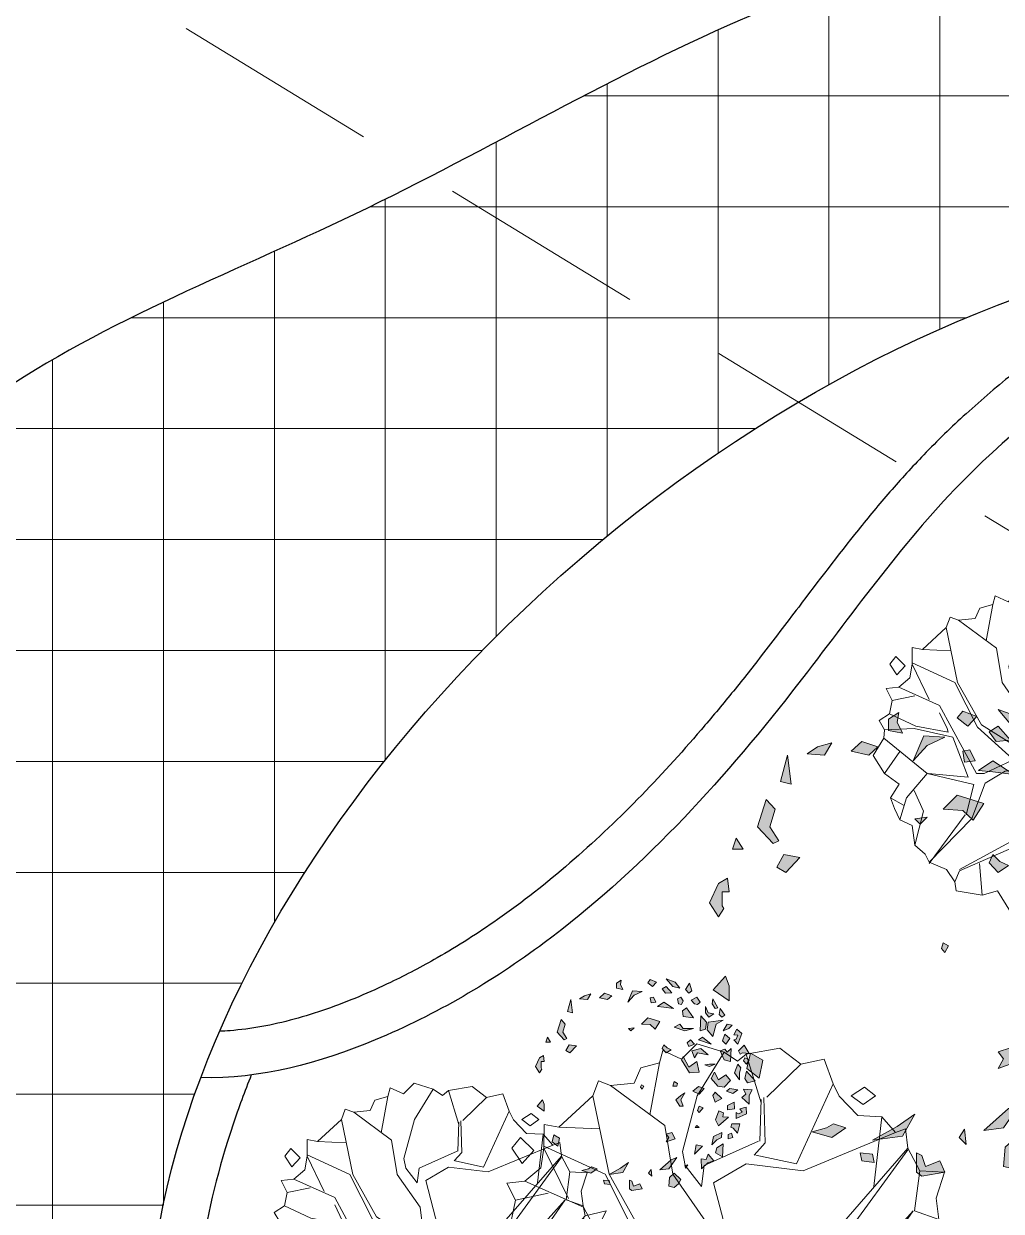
# Model space of a CAD drawing. Header units: inches. Extents: x -12 to 20935469, y -1604 to 24729220.
# Drawn here: x 20889272.5 to 20889378.2, y 24710552.2 to 24710680.7 of the extents above; entities that cross this region are included whole.
import ezdxf

# ---------------------------------------------------------------- set-up
doc = ezdxf.new("R2010")
doc.units = ezdxf.units.IN
doc.header["$LTSCALE"] = 0.03
doc.header["$MEASUREMENT"] = 0
doc.linetypes.add('DASHED2', pattern=[0.375, 0.25, -0.125])
for name, color, linetype, lineweight in [('Dot', 253, 'Continuous', 0), ('Hatch', 253, 'Continuous', 15), ('hatch-1', 253, 'Continuous', 5), ('ILLUSTR-TREE', 74, 'Continuous', 0)]:
    doc.layers.add(name, color=color, linetype=linetype, lineweight=lineweight)
doc.styles.add('ATTR', font='romans.shx', dxfattribs={"width": 0.8, "height": 0.7})

# ---------------------------------------------------------------- blocks, each defined once
blk = doc.blocks.new('TREE_009')
at = {"layer": 'ILLUSTR-TREE'}
for p, q in [((-12160.46, 13912.91), (-12166.65, 13906.74)), ((-12149.34, 13909.54), (-12160.46, 13912.91)), ((-12126.77, 13911.14), (-12140.45, 13908.76)), ((-12118.31, 13904.71), (-12126.77, 13911.14)), ((-12174.22, 13910.26), (-12175.66, 13905.24)), ((-12166.65, 13906.74), (-12174.22, 13910.26)), ((-12149.34, 13909.54), (-12160.26, 13891.83)), ((-12143.96, 13905.85), (-12149.34, 13909.54)), ((-12140.45, 13908.76), (-12143.96, 13905.85)), ((-12140.45, 13908.76), (-12134.4, 13889.01)), ((-12108.88, 13906.74), (-12118.31, 13904.71)), ((-12105.24, 13896.77), (-12108.88, 13906.74)), ((-12183.16, 13903.21), (-12185.91, 13897.04)), ((-12175.66, 13905.24), (-12183.16, 13903.21)), ((-12179.51, 13884.08), (-12175.66, 13905.24)), ((-12132.06, 13891.31), (-12118.31, 13904.71)), ((-12200.35, 13897.92), (-12202.62, 13891.83)), ((-12195.47, 13896.07), (-12200.35, 13897.92)), ((-12185.91, 13897.04), (-12195.47, 13896.07)), ((-12120.09, 13864.33), (-12105.24, 13896.77)), ((-12102.7, 13891.75), (-12105.24, 13896.77)), ((-12202.62, 13891.83), (-12216.38, 13879.14)), ((-12196.02, 13860.09), (-12202.62, 13891.83)), ((-12195.47, 13896.07), (-12173.46, 13879.85)), ((-12160.26, 13891.83), (-12166.31, 13869.26)), ((-12095.13, 13883.81), (-12102.7, 13891.75)), ((-12097.95, 13891.83), (-12092.45, 13895.36)), ((-12093, 13888.31), (-12097.95, 13891.83)), ((-12088.05, 13891.83), (-12093, 13888.31)), ((-12092.45, 13895.36), (-12088.05, 13891.83)), ((-12134.95, 13873.5), (-12134.4, 13890.42)), ((-12133.3, 13891.13), (-12132.75, 13872.79)), ((-12085.43, 13883.37), (-12095.13, 13883.81)), ((-12085.43, 13883.37), (-12088.74, 13855.16)), ((-12079.93, 13877.02), (-12085.43, 13883.37)), ((-12222.36, 13880.28), (-12222.43, 13870.68)), ((-12216.38, 13879.14), (-12222.36, 13880.28)), ((-12199.87, 13878.43), (-12216.38, 13879.14)), ((-12173.46, 13879.85), (-12170.16, 13860.09)), ((-12117.34, 13861.51), (-12079.93, 13877.02)), ((-12075.87, 13878.52), (-12079.93, 13877.02)), ((-12074.98, 13870.68), (-12075.87, 13878.52)), ((-12231.99, 13875), (-12235.43, 13870.59)), ((-12226.48, 13869.71), (-12231.99, 13875)), ((-12157.51, 13863.62), (-12135.5, 13873.5)), ((-12132.75, 13872.79), (-12137.15, 13867.85)), ((-12235.43, 13870.59), (-12231.3, 13864.41)), ((-12231.3, 13864.41), (-12226.48, 13869.71)), ((-12222.43, 13870.68), (-12223.73, 13862.65)), ((-12197.67, 13860.09), (-12222.43, 13871.38)), ((-12222.43, 13870.68), (-12212.52, 13850.22)), ((-12166.31, 13869.26), (-12165.21, 13863.62)), ((-12136.6, 13867.85), (-12120.09, 13864.33)), ((-12112.39, 13827.65), (-12074.98, 13870.68)), ((-12074.98, 13869.97), (-12105.24, 13828.35)), ((-12070.03, 13861.51), (-12074.98, 13870.68)), ((-12223.73, 13862.65), (-12230.13, 13857.27)), ((-12165.21, 13863.62), (-12158.61, 13855.16)), ((-12158.61, 13855.16), (-12157.51, 13863.62)), ((-12153.66, 13856.57), (-12140.45, 13864.33)), ((-12140.45, 13864.33), (-12117.34, 13861.51)), ((-12184.47, 13834), (-12197.67, 13860.09)), ((-12182.26, 13835.41), (-12196.02, 13860.09)), ((-12170.16, 13860.09), (-12156.96, 13841.05)), ((-12072.23, 13845.28), (-12070.03, 13861.51)), ((-12060.06, 13860.89), (-12070.03, 13861.51)), ((-12063.49, 13850.31), (-12060.06, 13860.89)), ((-12230.13, 13857.27), (-12237.49, 13856.48)), ((-12237.49, 13856.48), (-12233.98, 13849.52)), ((-12206.47, 13846.69), (-12230.13, 13857.27)), ((-12144.3, 13820.6), (-12153.66, 13856.57)), ((-12233.98, 13849.52), (-12235.63, 13841.76)), ((-12220.78, 13852.34), (-12233.98, 13849.52)), ((-12062.33, 13841.76), (-12063.49, 13850.31)), ((-12185.02, 13807.2), (-12206.47, 13846.69)), ((-12089.29, 13826.94), (-12072.78, 13845.28)), ((-12072.78, 13845.28), (-12085.43, 13826.94)), ((-12072.23, 13845.28), (-12062.33, 13841.76)), ((-12235.63, 13841.76), (-12241.62, 13837.97)), ((-12235.63, 13841.76), (-12220.23, 13834.7)), ((-12202.07, 13833.29), (-12206.47, 13842.46)), ((-12156.96, 13841.05), (-12154.21, 13818.48)), ((-12061.23, 13836.11), (-12062.33, 13841.76)), ((-12049.05, 13838.85), (-12061.23, 13836.11)), ((-12057.99, 13820.33), (-12049.05, 13838.85)), ((-12241.62, 13837.97), (-12238.38, 13832.59)), ((-12220.23, 13834.7), (-12201.52, 13831.18)), ((-12164.11, 13815.66), (-12184.47, 13834)), ((-12154.21, 13817.78), (-12182.26, 13835.41)), ((-12071.13, 13824.83), (-12061.23, 13836.11)), ((-12238.38, 13832.59), (-12238.93, 13827.65)), ((-12221.33, 13833.29), (-12238.38, 13832.59)), ((-12198.77, 13828.35), (-12221.33, 13833.29)), ((-12201.52, 13831.18), (-12202.07, 13833.29)), ((-12238.93, 13827.65), (-12245.05, 13817.69)), ((-12213.63, 13807.2), (-12238.93, 13827.65)), ((-12189.97, 13805.08), (-12198.77, 13828.35)), ((-12144.3, 13811.43), (-12105.79, 13824.83)), ((-12143.75, 13819.89), (-12112.39, 13827.65)), ((-12105.79, 13824.83), (-12070.58, 13822.71)), ((-12105.24, 13828.35), (-12089.29, 13826.94)), ((-12085.43, 13826.24), (-12071.13, 13824.83)), ((-12051.8, 13826.5), (-12053.87, 13822.1)), ((-12047.68, 13822.1), (-12051.8, 13826.5)), ((-12229.58, 13819.89), (-12238.38, 13807.2)), ((-12150.36, 13819.89), (-12150.9, 13817.78)), ((-12147.6, 13820.6), (-12150.36, 13819.89)), ((-12148.7, 13818.48), (-12147.6, 13820.6)), ((-12070.58, 13822.71), (-12061.78, 13802.96)), ((-12053.87, 13815.04), (-12057.99, 13820.33)), ((-12053.87, 13822.1), (-12049.74, 13817.69)), ((-12049.74, 13817.69), (-12047.68, 13822.1)), ((-12245.05, 13817.69), (-12238.38, 13807.2)), ((-12164.11, 13814.95), (-12180.61, 13807.2)), ((-12150.9, 13817.78), (-12148.7, 13818.48)), ((-12061.78, 13802.96), (-12053.87, 13815.04)), ((-12155.31, 13810.02), (-12168.51, 13808.61)), ((-12155.31, 13810.02), (-12152.01, 13789.56)), ((-12144.3, 13810.72), (-12127.25, 13790.27)), ((-12238.38, 13807.2), (-12229.92, 13800.94)), ((-12213.63, 13807.2), (-12225.73, 13793.09)), ((-12186.67, 13800.85), (-12213.63, 13807.2)), ((-12213.07, 13807.2), (-12189.97, 13805.08)), ((-12180.61, 13807.2), (-12185.02, 13807.2)), ((-12168.51, 13808.61), (-12180.06, 13801.55)), ((-12148.15, 13809.31), (-12131.1, 13789.56)), ((-12148.15, 13808.61), (-12146.5, 13787.45)), ((-12229.92, 13800.94), (-12235.08, 13793.09)), ((-12191.07, 13783.21), (-12186.67, 13800.85)), ((-12180.06, 13801.55), (-12187.77, 13781.1)), ((-12061.43, 13796.53), (-12061.78, 13802.96)), ((-12221.33, 13797.32), (-12215.83, 13785.33)), ((-12064.53, 13790.27), (-12061.43, 13796.53)), ((-12227.38, 13788.86), (-12235.08, 13793.09)), ((-12235.08, 13793.09), (-12232.68, 13786.83)), ((-12225.73, 13793.09), (-12229.58, 13780.39)), ((-12127.25, 13790.27), (-12064.53, 13790.27)), ((-12063.49, 13786.83), (-12064.53, 13790.27)), ((-12232.68, 13786.83), (-12229.58, 13780.39)), ((-12152.01, 13789.56), (-12158.61, 13771.22)), ((-12146.5, 13787.45), (-12155.86, 13767.7)), ((-12131.1, 13789.56), (-12132.75, 13769.81)), ((-12126.7, 13786.04), (-12128.9, 13772.63)), ((-12126.7, 13786.04), (-12105.24, 13786.74)), ((-12105.24, 13786.74), (-12095.89, 13768.4)), ((-12068.31, 13781.54), (-12063.49, 13786.83)), ((-12215.83, 13785.33), (-12220.78, 13765.58)), ((-12212.52, 13755), (-12191.62, 13783.21)), ((-12187.77, 13781.1), (-12212.52, 13755.71)), ((-12070.37, 13770.96), (-12068.31, 13781.54)), ((-12229.58, 13780.39), (-12222.36, 13777.13)), ((-12222.36, 13777.13), (-12220.78, 13765.58)), ((-12099.74, 13776.16), (-12078.28, 13769.81)), ((-12158.61, 13771.22), (-12194.92, 13751.47)), ((-12128.9, 13772.63), (-12106.34, 13758.53)), ((-12155.86, 13767.7), (-12194.92, 13750.77)), ((-12132.75, 13769.81), (-12125.05, 13752.89)), ((-12130, 13769.81), (-12116.24, 13737.37)), ((-12129.45, 13769.11), (-12106.34, 13757.12)), ((-12084.81, 13761.26), (-12078.28, 13769.81)), ((-12078.28, 13769.81), (-12070.37, 13770.96)), ((-12220.78, 13765.58), (-12214.79, 13760.38)), ((-12214.79, 13760.38), (-12212.52, 13755.71)), ((-12106.34, 13758.53), (-12085.98, 13753.59)), ((-12106.34, 13757.12), (-12105.24, 13742.31)), ((-12085.98, 13753.59), (-12084.81, 13761.26)), ((-12212.52, 13755.71), (-12202.42, 13751.56)), ((-12183.37, 13755), (-12181.71, 13736.66)), ((-12125.05, 13752.89), (-12130.55, 13732.43)), ((-12093.07, 13740.98), (-12085.98, 13753.59)), ((-12202.42, 13751.56), (-12197.67, 13744.42)), ((-12194.92, 13750.77), (-12197.67, 13744.42)), ((-12116.24, 13737.37), (-12112.32, 13748.04)), ((-12112.32, 13748.04), (-12105.24, 13742.31)), ((-12197.67, 13744.42), (-12196.91, 13739.22)), ((-12105.24, 13742.31), (-12093.07, 13740.98)), ((-12196.91, 13739.22), (-12181.71, 13736.66)), ((-12181.71, 13736.66), (-12172.84, 13739.22)), ((-12172.84, 13739.22), (-12165.28, 13726.88)), ((-12121.95, 13736.57), (-12116.24, 13737.37)), ((-12108.27, 13740.72), (-12113.77, 13737.19)), ((-12107.72, 13734.37), (-12108.27, 13740.72)), ((-12165.28, 13726.88), (-12157.71, 13733.93)), ((-12157.71, 13733.93), (-12148.77, 13729.52)), ((-12148.77, 13729.52), (-12144.65, 13733.93)), ((-12144.65, 13733.93), (-12130.55, 13732.43)), ((-12130.55, 13732.43), (-12121.95, 13736.57)), ((-12113.77, 13737.19), (-12113.22, 13730.14)), ((-12113.22, 13730.14), (-12107.72, 13734.37))]:
    blk.add_line(p, q, dxfattribs=at)
at = {"layer": 'ILLUSTR-TREE', "style": 'ATTR', "width": 0.8, "flags": 9}
blk.add_attdef('ESTCODE', (-12147.6, 13820.6), '', height=1.05, dxfattribs=at)
blk = doc.blocks.new('GRN1')
at = {"layer": 'ILLUSTR-TREE', "true_color": 0x30441d}
h = blk.add_hatch(color=89, dxfattribs=at)
h.paths.add_polyline_path([(0.2571, -0.0526), (0.2603, -0.0695), (0.2735, -0.0695), (0.2817, -0.0569), (0.2702, -0.059)])
h.paths.add_polyline_path([(0.2406, -0.0821), (0.2308, -0.0927), (0.2357, -0.1137), (0.2472, -0.1011)])
h.paths.add_polyline_path([(0.1897, 0.2148), (0.1848, 0.2064), (0.1914, 0.2), (0.2078, 0.2021)])
h.paths.add_polyline_path([(0.193, 0.1853), (0.1848, 0.1727), (0.1963, 0.1642), (0.2127, 0.1642), (0.1963, 0.1706)])
h.paths.add_polyline_path([(0.1864, 0.1053), (0.2012, 0.1032), (0.2094, 0.1137), (0.1831, 0.1327)])
h.paths.add_polyline_path([(0.2603, 0.0969), (0.2653, 0.0779), (0.285, 0.0611), (0.2768, 0.0842)])
h.paths.add_polyline_path([(0.2078, 0.08), (0.2242, 0.0547), (0.2127, 0.0379), (0.2111, 0.0547)])
h.paths.add_polyline_path([(0.2521, -0.0021), (0.2538, -0.0274), (0.2242, -0.04), (0.2423, -0.0232)])
h.paths.add_polyline_path([(0.2653, 0.0253), (0.2751, 0.0126), (0.2833, 0.019), (0.2768, 0.0358)])
h.paths.add_polyline_path([(0.2373, 0.0274), (0.2357, 0.019), (0.2226, 0.0211), (0.2242, 0.0337)])
h.paths.add_polyline_path([(0.2488, 0.0758), (0.2472, 0.059), (0.2587, 0.0505), (0.2653, 0.0611)])
h.paths.add_polyline_path([(0.2094, 0.1958), (0.2078, 0.1895), (0.2193, 0.1811), (0.2324, 0.1832)])
h.paths.add_polyline_path([(0.2291, 0.1263), (0.2193, 0.1348), (0.2176, 0.1432), (0.2242, 0.1495), (0.2373, 0.1411)])
h.paths.add_polyline_path([(0.2373, 0.099), (0.2275, 0.1053), (0.2176, 0.1011), (0.2193, 0.0927), (0.2324, 0.0905)])
h.paths.add_polyline_path([(0.2538, 0.1284), (0.2472, 0.12), (0.2571, 0.1116), (0.2735, 0.1221)])
h.paths.add_polyline_path([(0.1963, -0.1853), (0.1996, -0.1979), (0.2308, -0.1895)])
h.paths.add_polyline_path([(0.2456, -0.1369), (0.2308, -0.1453), (0.2324, -0.1663), (0.2406, -0.1537)])
h.paths.add_polyline_path([(0.0402, 0.1474), (0.0386, 0.1221), (0.0731, 0.1011), (0.0813, 0.1053), (0.0534, 0.12), (0.0682, 0.1411)])
h.paths.add_polyline_path([(0.0731, 0.278), (0.0616, 0.2716), (0.0698, 0.2632), (0.078, 0.2674)])
h.paths.add_polyline_path([(-0.2275, -0.0884), (-0.2226, -0.0526), (-0.1963, -0.0379), (-0.2111, -0.059)])
h.paths.add_polyline_path([(0.0205, 0.2527), (0.0386, 0.24), (0.0616, 0.2485), (0.0517, 0.2569), (0.0386, 0.2527)])
h.paths.add_polyline_path([(-0.2406, 0.099), (-0.2242, 0.0821), (-0.2357, 0.0695), (-0.2587, 0.0674), (-0.262, 0.0821), (-0.2521, 0.0927)])
h.paths.add_polyline_path([(-0.2324, 0.0232), (-0.2242, 0.0147), (-0.2143, 0.0211)])
h.paths.add_polyline_path([(-0.1307, 0.2358), (-0.1344, 0.2232), (-0.1226, 0.2231), (-0.1198, 0.2319)])
h.paths.add_polyline_path([(-0.1039, 0.2299), (-0.106, 0.2367), (-0.1191, 0.2474), (-0.0951, 0.2536), (-0.0951, 0.2327)])
h.paths.add_polyline_path([(-0.0555, 0.2396), (-0.0585, 0.2217), (-0.0467, 0.2215), (-0.0384, 0.2388)])
h.paths.add_polyline_path([(-0.0771, 0.224), (-0.1, 0.1981), (-0.0846, 0.1897), (-0.0609, 0.1985), (-0.0663, 0.2109), (-0.0766, 0.2096)])
h.paths.add_polyline_path([(-0.216, 0.0442), (-0.2127, 0.0674), (-0.1831, 0.0884), (-0.1897, 0.0737)])
h.paths.add_polyline_path([(-0.1421, 0.0611), (-0.1339, 0.0842), (-0.1174, 0.0758), (-0.1224, 0.0611), (-0.1306, 0.0674)])
h.paths.add_polyline_path([(-0.1812, 0.2081), (-0.1707, 0.1899), (-0.1581, 0.1935), (-0.1472, 0.2104)])
h.paths.add_polyline_path([(-0.2132, 0.1534), (-0.187, 0.1527), (-0.1886, 0.166), (-0.1749, 0.1708), (-0.1924, 0.186), (-0.1969, 0.1696)])
h.paths.add_polyline_path([(-0.15, 0.1808), (-0.1283, 0.1846), (-0.118, 0.2068), (-0.1309, 0.2058), (-0.1372, 0.1936)])
h.paths.add_polyline_path([(-0.1536, 0.1558), (-0.1749, 0.1348), (-0.1503, 0.139)])
h.paths.add_polyline_path([(-0.1043, 0.1474), (-0.1043, 0.1369), (-0.0994, 0.1411)])
h.paths.add_polyline_path([(-0.2028, 0.1179), (-0.2111, 0.1116), (-0.2045, 0.1095)])
h.paths.add_polyline_path([(-0.0205, 0.099), (-0.032, 0.0863), (-0.0485, 0.0969), (-0.0485, 0.1053), (-0.032, 0.099), (-0.014, 0.1095)])
h.paths.add_polyline_path([(0.0189, 0.2295), (0.0008, 0.2127), (0.0041, 0.1958), (0.0238, 0.179), (0.0402, 0.1874), (0.0205, 0.1979), (0.0337, 0.2169)])
h.paths.add_polyline_path([(-0.0287, 0.2064), (-0.0386, 0.1895), (-0.0205, 0.1832), (-0.0123, 0.1895)])
h.paths.add_polyline_path([(-0.0534, 0.1579), (-0.0649, 0.1474), (-0.06, 0.1432), (-0.0485, 0.1474)])
h.paths.add_polyline_path([(0.0178, 0.294), (0.0123, 0.2737), (0.0238, 0.2674), (0.0435, 0.2716)])
h.paths.add_polyline_path([(-0.0435, 0.278), (-0.0255, 0.259), (-0.0172, 0.2695), (-0.0041, 0.2632), (-0.0057, 0.2864), (-0.0205, 0.278)])
h.paths.add_polyline_path([(-0.0808, 0.244), (-0.0685, 0.2712), (-0.0515, 0.2704), (-0.056, 0.254), (-0.0646, 0.2603), (-0.0686, 0.2503), (-0.0653, 0.2447)])
h.paths.add_polyline_path([(0.0041, 0.0021), (-0.0041, -0.0021), (0.0008, -0.0063), (0.0074, -0.0042)])
h.paths.add_polyline_path([(0.0041, 0.0884), (0.0107, 0.0905), (0.0156, 0.0821), (0.0041, 0.0779)])
h.paths.add_polyline_path([(-0.0025, 0.16), (-0.0172, 0.1474), (-0.009, 0.1306), (0.0025, 0.1453)])
h.paths.add_polyline_path([(-0.0057, 0.2485), (-0.0156, 0.2358), (-0.009, 0.219), (-0.0025, 0.2274)])
h.paths.add_polyline_path([(0.0616, 0.1895), (0.055, 0.1748), (0.06, 0.1621), (0.0616, 0.1748)])
h.paths.add_polyline_path([(0.1634, 0.2337), (0.1552, 0.2253), (0.1486, 0.2106), (0.1667, 0.2211)])
h.paths.add_polyline_path([(0.1552, 0.1327), (0.1486, 0.1095), (0.1585, 0.0821), (0.1667, 0.0969), (0.1552, 0.1053)])
h.paths.add_polyline_path([(0.0994, 0.0737), (0.0912, 0.0611), (0.1027, 0.0505), (0.1125, 0.0547), (0.1043, 0.0632)])
h.paths.add_polyline_path([(0.1569, -0.0232), (0.1486, -0.0316), (0.1552, -0.0379)])
h.paths.add_polyline_path([(0.1536, 0.0316), (0.1651, 0.019), (0.1667, -0.0042), (0.1831, 0.0126), (0.1733, 0.0442)])
h.paths.add_polyline_path([(0.1027, 0.2316), (0.0682, 0.2295), (0.0731, 0.2127), (0.0961, 0.2021), (0.101, 0.2148), (0.0928, 0.2211)])
h.paths.add_polyline_path([(0.1289, 0.2274), (0.1142, 0.2169), (0.1224, 0.2085), (0.1404, 0.2148)])
h.paths.add_polyline_path([(0.0862, 0.1706), (0.0912, 0.1432), (0.078, 0.1348), (0.0961, 0.1284), (0.1027, 0.1516)])
h.paths.add_polyline_path([(0.1339, 0.1832), (0.1667, 0.1916), (0.1766, 0.2106), (0.1716, 0.1706), (0.1519, 0.1685)])
h.paths.add_polyline_path([(0.1257, 0.1453), (0.1142, 0.179), (0.1322, 0.1558)])
h.paths.add_polyline_path([(0.1536, 0.1642), (0.1486, 0.1495), (0.1881, 0.1516), (0.1716, 0.1663)])
h.paths.add_polyline_path([(0.1142, 0.1348), (0.1076, 0.12), (0.1174, 0.1158), (0.1257, 0.1242)])
h.paths.add_polyline_path([(0.0879, 0.2548), (0.0912, 0.2611), (0.0895, 0.278), (0.1109, 0.2653), (0.0961, 0.2506)])
h.paths.add_polyline_path([(0.1142, 0.2485), (0.1421, 0.259), (0.1536, 0.2464), (0.1388, 0.2379), (0.1371, 0.2485), (0.1273, 0.2443), (0.1257, 0.2379)])
h.paths.add_polyline_path([(-0.2521, -0.0084), (-0.2653, -0.0021), (-0.2702, -0.0295), (-0.2653, -0.0358), (-0.2423, -0.0358), (-0.2456, -0.0295), (-0.2587, -0.0253)])
h.paths.add_polyline_path([(-0.2538, -0.0863), (-0.2439, -0.0884), (-0.2423, -0.1032), (-0.2521, -0.1011)])
h.paths.add_polyline_path([(0.055, -0.2822), (0.0386, -0.2716), (0.0485, -0.2653), (0.0517, -0.2674), (0.0682, -0.2674), (0.0682, -0.259), (0.0846, -0.2611), (0.078, -0.2716)])
h.paths.add_polyline_path([(-0.1322, -0.219), (-0.1536, -0.2232), (-0.1421, -0.2379), (-0.124, -0.2337)])
h.paths.add_polyline_path([(-0.2176, -0.16), (-0.2242, -0.1369), (-0.2127, -0.12), (-0.2078, -0.1348), (-0.2127, -0.1432)])
h.paths.add_polyline_path([(-0.0485, -0.278), (-0.0616, -0.259), (-0.0435, -0.259), (-0.032, -0.2632)])
h.paths.add_polyline_path([(0.1289, -0.2), (0.1257, -0.2064), (0.1454, -0.2253), (0.1782, -0.2148), (0.1667, -0.2043), (0.1454, -0.2106)])
h.paths.add_polyline_path([(0.1191, -0.2548), (0.1322, -0.2506), (0.1191, -0.2422)])
h.paths.add_polyline_path([(0.1092, -0.1748), (0.0912, -0.1916), (0.0977, -0.2021), (0.1125, -0.1937)])
at = {"layer": 'ILLUSTR-TREE', "color": 89, "true_color": 0x30441d}
for p, q in [((-0.0057, 0.2864), (-0.0205, 0.278)), ((-0.0041, 0.2632), (-0.0057, 0.2864)), ((0.0178, 0.294), (0.0123, 0.2737)), ((0.0435, 0.2716), (0.0178, 0.294)), ((-0.0808, 0.244), (-0.0685, 0.2712)), ((-0.0685, 0.2712), (-0.0515, 0.2704)), ((-0.0515, 0.2704), (-0.056, 0.254)), ((-0.0205, 0.278), (-0.0435, 0.278)), ((-0.0435, 0.278), (-0.0255, 0.259)), ((-0.0255, 0.259), (-0.0172, 0.2695)), ((-0.0172, 0.2695), (-0.0041, 0.2632)), ((0.0123, 0.2737), (0.0238, 0.2674)), ((0.0238, 0.2674), (0.0435, 0.2716)), ((0.0731, 0.278), (0.0616, 0.2716)), ((0.0616, 0.2716), (0.0698, 0.2632)), ((0.078, 0.2674), (0.0731, 0.278)), ((0.0895, 0.278), (0.1109, 0.2653)), ((0.0912, 0.2611), (0.0895, 0.278)), ((-0.0646, 0.2603), (-0.0686, 0.2503)), ((-0.056, 0.254), (-0.0646, 0.2603)), ((0.0517, 0.2569), (0.0386, 0.2527)), ((0.0616, 0.2485), (0.0517, 0.2569)), ((0.0698, 0.2632), (0.078, 0.2674)), ((0.0879, 0.2548), (0.0912, 0.2611)), ((0.0961, 0.2506), (0.0879, 0.2548)), ((0.1109, 0.2653), (0.0961, 0.2506)), ((0.1142, 0.2485), (0.1421, 0.259)), ((0.1421, 0.259), (0.1536, 0.2464)), ((-0.1191, 0.2474), (-0.0951, 0.2536)), ((-0.106, 0.2367), (-0.1191, 0.2474)), ((-0.0951, 0.2536), (-0.0951, 0.2327)), ((-0.0653, 0.2447), (-0.0808, 0.244)), ((-0.0686, 0.2503), (-0.0653, 0.2447)), ((-0.0057, 0.2485), (-0.0156, 0.2358)), ((-0.0025, 0.2274), (-0.0057, 0.2485)), ((0.0386, 0.2527), (0.0205, 0.2527)), ((0.0205, 0.2527), (0.0386, 0.24)), ((0.0386, 0.24), (0.0616, 0.2485)), ((0.1257, 0.2379), (0.1142, 0.2485)), ((0.1273, 0.2443), (0.1257, 0.2379)), ((0.1371, 0.2485), (0.1273, 0.2443)), ((0.1388, 0.2379), (0.1371, 0.2485)), ((0.1536, 0.2464), (0.1388, 0.2379)), ((-0.1307, 0.2358), (-0.1344, 0.2232)), ((-0.1198, 0.2319), (-0.1307, 0.2358)), ((-0.1226, 0.2231), (-0.1198, 0.2319)), ((-0.1039, 0.2299), (-0.106, 0.2367)), ((-0.0951, 0.2327), (-0.1039, 0.2299)), ((-0.0555, 0.2396), (-0.0585, 0.2217)), ((-0.0384, 0.2388), (-0.0555, 0.2396)), ((-0.0467, 0.2215), (-0.0384, 0.2388)), ((-0.0156, 0.2358), (-0.009, 0.219)), ((-0.009, 0.219), (-0.0025, 0.2274)), ((0.0189, 0.2295), (0.0008, 0.2127)), ((0.0337, 0.2169), (0.0189, 0.2295)), ((0.1027, 0.2316), (0.0682, 0.2295)), ((0.0682, 0.2295), (0.0731, 0.2127)), ((0.0928, 0.2211), (0.1027, 0.2316)), ((0.1289, 0.2274), (0.1142, 0.2169)), ((0.1404, 0.2148), (0.1289, 0.2274)), ((0.1634, 0.2337), (0.1552, 0.2253)), ((0.1667, 0.2211), (0.1634, 0.2337)), ((-0.1344, 0.2232), (-0.1226, 0.2231)), ((-0.0771, 0.224), (-0.1, 0.1981)), ((-0.0766, 0.2096), (-0.0771, 0.224)), ((-0.0585, 0.2217), (-0.0467, 0.2215)), ((0.0008, 0.2127), (0.0041, 0.1958)), ((0.0205, 0.1979), (0.0337, 0.2169)), ((0.0731, 0.2127), (0.0961, 0.2021)), ((0.101, 0.2148), (0.0928, 0.2211)), ((0.0961, 0.2021), (0.101, 0.2148)), ((0.1142, 0.2169), (0.1224, 0.2085)), ((0.1224, 0.2085), (0.1404, 0.2148)), ((0.1552, 0.2253), (0.1486, 0.2106)), ((0.1486, 0.2106), (0.1667, 0.2211)), ((0.1897, 0.2148), (0.1848, 0.2064)), ((0.2078, 0.2021), (0.1897, 0.2148)), ((-0.1472, 0.2104), (-0.1812, 0.2081)), ((-0.1812, 0.2081), (-0.1707, 0.1899)), ((-0.1581, 0.1935), (-0.1472, 0.2104)), ((-0.1309, 0.2058), (-0.1372, 0.1936)), ((-0.118, 0.2068), (-0.1309, 0.2058)), ((-0.1283, 0.1846), (-0.118, 0.2068)), ((-0.1, 0.1981), (-0.0846, 0.1897)), ((-0.0846, 0.1897), (-0.0609, 0.1985)), ((-0.0663, 0.2109), (-0.0766, 0.2096)), ((-0.0609, 0.1985), (-0.0663, 0.2109)), ((-0.0287, 0.2064), (-0.0386, 0.1895)), ((-0.0123, 0.1895), (-0.0287, 0.2064)), ((0.0402, 0.1874), (0.0205, 0.1979)), ((0.1667, 0.1916), (0.1766, 0.2106)), ((0.1766, 0.2106), (0.1716, 0.1706)), ((0.1848, 0.2064), (0.1914, 0.2)), ((0.1914, 0.2), (0.2078, 0.2021)), ((-0.1924, 0.186), (-0.1969, 0.1696)), ((-0.1749, 0.1708), (-0.1924, 0.186)), ((-0.1707, 0.1899), (-0.1581, 0.1935)), ((-0.1372, 0.1936), (-0.15, 0.1808)), ((-0.15, 0.1808), (-0.1283, 0.1846)), ((-0.0386, 0.1895), (-0.0205, 0.1832)), ((-0.0205, 0.1832), (-0.0123, 0.1895)), ((0.0041, 0.1958), (0.0238, 0.179)), ((0.0238, 0.179), (0.0402, 0.1874)), ((0.0616, 0.1895), (0.055, 0.1748)), ((0.0616, 0.1748), (0.0616, 0.1895)), ((0.1339, 0.1832), (0.1667, 0.1916)), ((0.193, 0.1853), (0.1848, 0.1727)), ((0.1963, 0.1706), (0.193, 0.1853)), ((0.2094, 0.1958), (0.2078, 0.1895)), ((0.2078, 0.1895), (0.2193, 0.1811)), ((0.2324, 0.1832), (0.2094, 0.1958)), ((-0.1969, 0.1696), (-0.2132, 0.1534)), ((-0.1886, 0.166), (-0.1749, 0.1708)), ((0.055, 0.1748), (0.06, 0.1621)), ((0.06, 0.1621), (0.0616, 0.1748)), ((0.1027, 0.1516), (0.0862, 0.1706)), ((0.0862, 0.1706), (0.0912, 0.1432)), ((0.1142, 0.179), (0.1322, 0.1558)), ((0.1257, 0.1453), (0.1142, 0.179)), ((0.1519, 0.1685), (0.1339, 0.1832)), ((0.1716, 0.1706), (0.1519, 0.1685)), ((0.1848, 0.1727), (0.1963, 0.1642)), ((0.2127, 0.1642), (0.1963, 0.1706)), ((0.2193, 0.1811), (0.2324, 0.1832)), ((-0.187, 0.1527), (-0.1886, 0.166)), ((-0.1536, 0.1558), (-0.1749, 0.1348)), ((-0.1503, 0.139), (-0.1536, 0.1558)), ((-0.0534, 0.1579), (-0.0649, 0.1474)), ((-0.0485, 0.1474), (-0.0534, 0.1579)), ((-0.0025, 0.16), (-0.0172, 0.1474)), ((0.0025, 0.1453), (-0.0025, 0.16)), ((0.1322, 0.1558), (0.1257, 0.1453)), ((0.1536, 0.1642), (0.1486, 0.1495)), ((0.1716, 0.1663), (0.1536, 0.1642)), ((0.1881, 0.1516), (0.1716, 0.1663)), ((0.1963, 0.1642), (0.2127, 0.1642)), ((-0.2132, 0.1534), (-0.187, 0.1527)), ((-0.0994, 0.1411), (-0.1043, 0.1474)), ((-0.1043, 0.1474), (-0.1043, 0.1369)), ((-0.0649, 0.1474), (-0.06, 0.1432)), ((-0.06, 0.1432), (-0.0485, 0.1474)), ((-0.0172, 0.1474), (-0.009, 0.1306)), ((-0.009, 0.1306), (0.0025, 0.1453)), ((0.0402, 0.1474), (0.0386, 0.1221)), ((0.0682, 0.1411), (0.0402, 0.1474)), ((0.0912, 0.1432), (0.078, 0.1348)), ((0.0961, 0.1284), (0.1027, 0.1516)), ((0.1486, 0.1495), (0.1881, 0.1516)), ((0.2176, 0.1432), (0.2242, 0.1495)), ((0.2193, 0.1348), (0.2176, 0.1432)), ((0.2242, 0.1495), (0.2373, 0.1411)), ((-0.1749, 0.1348), (-0.1503, 0.139)), ((-0.1043, 0.1369), (-0.0994, 0.1411)), ((0.0534, 0.12), (0.0682, 0.1411)), ((0.078, 0.1348), (0.0961, 0.1284)), ((0.1142, 0.1348), (0.1076, 0.12)), ((0.1257, 0.1242), (0.1142, 0.1348)), ((0.1552, 0.1327), (0.1486, 0.1095)), ((0.1552, 0.1053), (0.1552, 0.1327)), ((0.2094, 0.1137), (0.1831, 0.1327)), ((0.1831, 0.1327), (0.1864, 0.1053)), ((0.2291, 0.1263), (0.2193, 0.1348)), ((0.2373, 0.1411), (0.2291, 0.1263)), ((0.2538, 0.1284), (0.2472, 0.12)), ((0.2735, 0.1221), (0.2538, 0.1284)), ((-0.2028, 0.1179), (-0.2111, 0.1116)), ((-0.2045, 0.1095), (-0.2028, 0.1179)), ((0.0386, 0.1221), (0.0731, 0.1011)), ((0.0813, 0.1053), (0.0534, 0.12)), ((0.1076, 0.12), (0.1174, 0.1158)), ((0.1174, 0.1158), (0.1257, 0.1242)), ((0.2012, 0.1032), (0.2094, 0.1137)), ((0.2472, 0.12), (0.2571, 0.1116)), ((0.2571, 0.1116), (0.2735, 0.1221)), ((-0.2521, 0.0927), (-0.2406, 0.099)), ((-0.2406, 0.099), (-0.2242, 0.0821)), ((-0.2111, 0.1116), (-0.2045, 0.1095)), ((-0.0485, 0.1053), (-0.032, 0.099)), ((-0.0485, 0.0969), (-0.0485, 0.1053)), ((-0.032, 0.099), (-0.014, 0.1095)), ((-0.0205, 0.099), (-0.032, 0.0863)), ((-0.014, 0.1095), (-0.0205, 0.099)), ((0.0731, 0.1011), (0.0813, 0.1053)), ((0.1486, 0.1095), (0.1585, 0.0821)), ((0.1667, 0.0969), (0.1552, 0.1053)), ((0.1864, 0.1053), (0.2012, 0.1032)), ((0.2275, 0.1053), (0.2176, 0.1011)), ((0.2176, 0.1011), (0.2193, 0.0927)), ((0.2373, 0.099), (0.2275, 0.1053)), ((0.2324, 0.0905), (0.2373, 0.099)), ((-0.262, 0.0821), (-0.2521, 0.0927)), ((-0.2127, 0.0674), (-0.1831, 0.0884)), ((-0.1831, 0.0884), (-0.1897, 0.0737)), ((-0.032, 0.0863), (-0.0485, 0.0969)), ((0.0041, 0.0884), (0.0107, 0.0905)), ((0.0041, 0.0779), (0.0041, 0.0884)), ((0.0107, 0.0905), (0.0156, 0.0821)), ((0.1585, 0.0821), (0.1667, 0.0969)), ((0.2193, 0.0927), (0.2324, 0.0905)), ((0.2768, 0.0842), (0.2603, 0.0969)), ((0.2603, 0.0969), (0.2653, 0.0779)), ((-0.2587, 0.0674), (-0.262, 0.0821)), ((-0.2242, 0.0821), (-0.2357, 0.0695)), ((-0.1897, 0.0737), (-0.216, 0.0442)), ((-0.1421, 0.0611), (-0.1339, 0.0842)), ((-0.1339, 0.0842), (-0.1174, 0.0758)), ((-0.1174, 0.0758), (-0.1224, 0.0611)), ((0.0156, 0.0821), (0.0041, 0.0779)), ((0.0994, 0.0737), (0.0912, 0.0611)), ((0.1043, 0.0632), (0.0994, 0.0737)), ((0.2111, 0.0547), (0.2078, 0.08)), ((0.2078, 0.08), (0.2242, 0.0547)), ((0.2488, 0.0758), (0.2472, 0.059)), ((0.2653, 0.0611), (0.2488, 0.0758)), ((0.2653, 0.0779), (0.285, 0.0611)), ((0.285, 0.0611), (0.2768, 0.0842)), ((-0.2357, 0.0695), (-0.2587, 0.0674)), ((-0.216, 0.0442), (-0.2127, 0.0674)), ((-0.1306, 0.0674), (-0.1421, 0.0611)), ((-0.1224, 0.0611), (-0.1306, 0.0674)), ((0.0912, 0.0611), (0.1027, 0.0505)), ((0.1125, 0.0547), (0.1043, 0.0632)), ((0.2472, 0.059), (0.2587, 0.0505)), ((0.2587, 0.0505), (0.2653, 0.0611)), ((0.1027, 0.0505), (0.1125, 0.0547)), ((0.1733, 0.0442), (0.1536, 0.0316)), ((0.1831, 0.0126), (0.1733, 0.0442)), ((0.2127, 0.0379), (0.2111, 0.0547)), ((0.2242, 0.0547), (0.2127, 0.0379)), ((0.1536, 0.0316), (0.1651, 0.019)), ((0.2226, 0.0211), (0.2242, 0.0337)), ((0.2242, 0.0337), (0.2373, 0.0274)), ((0.2768, 0.0358), (0.2653, 0.0253)), ((0.2833, 0.019), (0.2768, 0.0358)), ((-0.2143, 0.0211), (-0.2324, 0.0232)), ((-0.2324, 0.0232), (-0.2242, 0.0147)), ((-0.2242, 0.0147), (-0.2143, 0.0211)), ((0.1651, 0.019), (0.1667, -0.0042)), ((0.2357, 0.019), (0.2226, 0.0211)), ((0.2373, 0.0274), (0.2357, 0.019)), ((0.2653, 0.0253), (0.2751, 0.0126)), ((0.2751, 0.0126), (0.2833, 0.019)), ((0.0041, 0.0021), (-0.0041, -0.0021)), ((0.0074, -0.0042), (0.0041, 0.0021)), ((0.1667, -0.0042), (0.1831, 0.0126)), ((-0.2653, -0.0021), (-0.2702, -0.0295)), ((-0.2521, -0.0084), (-0.2653, -0.0021)), ((-0.2587, -0.0253), (-0.2521, -0.0084)), ((-0.0041, -0.0021), (0.0008, -0.0063)), ((0.0008, -0.0063), (0.0074, -0.0042)), ((0.2423, -0.0232), (0.2521, -0.0021)), ((0.2521, -0.0021), (0.2538, -0.0274)), ((-0.2456, -0.0295), (-0.2587, -0.0253)), ((0.1569, -0.0232), (0.1486, -0.0316)), ((0.1552, -0.0379), (0.1569, -0.0232)), ((0.2242, -0.04), (0.2423, -0.0232)), ((0.2538, -0.0274), (0.2242, -0.04)), ((-0.2702, -0.0295), (-0.2653, -0.0358)), ((-0.2653, -0.0358), (-0.2423, -0.0358)), ((-0.2423, -0.0358), (-0.2456, -0.0295)), ((-0.2226, -0.0526), (-0.1963, -0.0379)), ((-0.1963, -0.0379), (-0.2111, -0.059)), ((0.1486, -0.0316), (0.1552, -0.0379)), ((-0.2275, -0.0884), (-0.2226, -0.0526)), ((0.2702, -0.059), (0.2571, -0.0526)), ((0.2571, -0.0526), (0.2603, -0.0695)), ((-0.2111, -0.059), (-0.2275, -0.0884)), ((0.2603, -0.0695), (0.2735, -0.0695)), ((0.2817, -0.0569), (0.2702, -0.059)), ((0.2735, -0.0695), (0.2817, -0.0569)), ((0.2406, -0.0821), (0.2308, -0.0927)), ((0.2472, -0.1011), (0.2406, -0.0821)), ((-0.2521, -0.1011), (-0.2538, -0.0863)), ((-0.2538, -0.0863), (-0.2439, -0.0884)), ((-0.2439, -0.0884), (-0.2423, -0.1032)), ((0.2308, -0.0927), (0.2357, -0.1137)), ((-0.2423, -0.1032), (-0.2521, -0.1011)), ((0.2357, -0.1137), (0.2472, -0.1011)), ((-0.2242, -0.1369), (-0.2127, -0.12)), ((-0.2127, -0.12), (-0.2078, -0.1348)), ((-0.2176, -0.16), (-0.2242, -0.1369)), ((-0.2078, -0.1348), (-0.2127, -0.1432)), ((0.2456, -0.1369), (0.2308, -0.1453)), ((0.2406, -0.1537), (0.2456, -0.1369)), ((-0.2127, -0.1432), (-0.2176, -0.16)), ((0.2308, -0.1453), (0.2324, -0.1663)), ((0.2324, -0.1663), (0.2406, -0.1537)), ((0.1092, -0.1748), (0.0912, -0.1916)), ((0.1125, -0.1937), (0.1092, -0.1748)), ((0.0912, -0.1916), (0.0977, -0.2021)), ((0.0977, -0.2021), (0.1125, -0.1937)), ((0.2308, -0.1895), (0.1963, -0.1853)), ((0.1963, -0.1853), (0.1996, -0.1979)), ((0.1996, -0.1979), (0.2308, -0.1895)), ((0.1289, -0.2), (0.1257, -0.2064)), ((0.1257, -0.2064), (0.1454, -0.2253)), ((0.1454, -0.2106), (0.1289, -0.2)), ((0.1667, -0.2043), (0.1454, -0.2106)), ((0.1782, -0.2148), (0.1667, -0.2043)), ((-0.1322, -0.219), (-0.1536, -0.2232)), ((-0.1536, -0.2232), (-0.1421, -0.2379)), ((-0.124, -0.2337), (-0.1322, -0.219)), ((0.1454, -0.2253), (0.1782, -0.2148)), ((-0.1421, -0.2379), (-0.124, -0.2337)), ((0.1191, -0.2422), (0.1191, -0.2548)), ((0.1322, -0.2506), (0.1191, -0.2422)), ((0.1191, -0.2548), (0.1322, -0.2506)), ((-0.0616, -0.259), (-0.0435, -0.259)), ((-0.0485, -0.278), (-0.0616, -0.259)), ((-0.032, -0.2632), (-0.0485, -0.278)), ((-0.0435, -0.259), (-0.032, -0.2632)), ((0.0386, -0.2716), (0.0485, -0.2653)), ((0.0485, -0.2653), (0.0517, -0.2674)), ((0.0517, -0.2674), (0.0682, -0.2674)), ((0.0682, -0.259), (0.0846, -0.2611)), ((0.0682, -0.2674), (0.0682, -0.259)), ((0.0846, -0.2611), (0.078, -0.2716)), ((0.055, -0.2822), (0.0386, -0.2716)), ((0.078, -0.2716), (0.055, -0.2822))]:
    blk.add_line(p, q, dxfattribs=at)

msp = doc.modelspace()

# ---------------------------------------------------------------- linework, layer by layer
msp.add_ellipse((20889376.25, 24710574.52), major_axis=(80.07, 66.69), ratio=0.623715)
msp.add_spline([(20889415, 24710732.86), (20889368.82, 24710689.11), (20889351.37, 24710681.63), (20889308.3, 24710660.06), (20889267.84, 24710639.33), (20889237.44, 24710604.85), (20889225.68, 24710578.62), (20889221.12, 24710532.85), (20889230.22, 24710497.9), (20889243.12, 24710475.43), (20889255.67, 24710460.98), (20889278.78, 24710443.44), (20889291.82, 24710436.95), (20889318.77, 24710429.23), (20889341.59, 24710432.38), (20889355.59, 24710437.29), (20889403.62, 24710458.68), (20889436.85, 24710478.13), (20889454.67, 24710490.38), (20889464.53, 24710495.97), (20889484.42, 24710500.12), (20889503.97, 24710496.44), (20889538.82, 24710470.5), (20889551.53, 24710445.43), (20889570.99, 24710416.7), (20889579.79, 24710406.14), (20889616.83, 24710377.85)], degree=3)
for points, knots in [([(20889410.57, 24710657.69), (20889397.16, 24710649.51), (20889375.68, 24710636.4), (20889354.12, 24710605.32), (20889334.2, 24710583.58), (20889311.51, 24710570.18), (20889298.05, 24710566.47), (20889291.63, 24710566.67)], [0, 0, 0, 0, 46.365116, 74.323154, 112.577133, 133.675989, 152.9839, 152.9839, 152.9839, 152.9839]), ([(20889398.62, 24710656.2), (20889396.94, 24710655.14), (20889395.26, 24710654.07), (20889388.83, 24710649.86), (20889384.17, 24710646.58), (20889377.92, 24710641.54), (20889376.15, 24710640.03), (20889372.86, 24710637.04), (20889371.33, 24710635.56), (20889368.59, 24710632.71), (20889367.38, 24710631.38), (20889365.02, 24710628.67), (20889363.89, 24710627.3), (20889360.55, 24710623.15), (20889358.42, 24710620.34), (20889354.97, 24710615.78), (20889353.63, 24710614.01), (20889351.22, 24710610.91), (20889350.15, 24710609.56), (20889347.98, 24710606.9), (20889346.88, 24710605.58), (20889343.55, 24710601.69), (20889341.26, 24710599.18), (20889334.17, 24710591.95), (20889329.15, 24710587.55), (20889321.63, 24710582.28), (20889319.45, 24710580.89), (20889315.56, 24710578.67), (20889313.88, 24710577.78), (20889311.03, 24710576.42), (20889309.89, 24710575.9), (20889306.41, 24710574.45), (20889304.06, 24710573.61), (20889299.39, 24710572.34), (20889297.07, 24710571.91), (20889294.42, 24710571.71), (20889294.04, 24710571.69), (20889293.66, 24710571.67)], [10.742158, 10.742158, 10.742158, 10.742158, 16.567253, 16.567253, 33.134506, 33.134506, 39.853052, 39.853052, 45.978726, 45.978726, 51.167156, 51.167156, 56.355586, 56.355586, 66.732446, 66.732446, 73.412089, 73.412089, 78.644912, 78.644912, 83.877734, 83.877734, 94.343379, 94.343379, 115.274668, 115.274668, 123.475505, 123.475505, 129.530194, 129.530194, 133.509374, 133.509374, 141.467732, 141.467732, 149.426091, 149.426091, 150.75327, 150.75327, 150.75327, 150.75327]), ([(20889297.1, 24710566.95), (20889296.38, 24710565.16), (20889295.72, 24710563.38), (20889293.54, 24710556.89), (20889292.41, 24710552.26), (20889291.07, 24710543.35), (20889290.87, 24710539.07), (20889291.35, 24710531.01), (20889292.04, 24710527.23), (20889294.25, 24710520.25), (20889295.77, 24710517.06), (20889299.58, 24710511.3), (20889301.87, 24710508.73), (20889307.2, 24710504.26), (20889310.25, 24710502.35), (20889317.05, 24710499.26), (20889320.81, 24710498.08), (20889328.96, 24710496.53), (20889333.34, 24710496.15), (20889342.58, 24710496.26), (20889347.43, 24710496.74), (20889357.44, 24710498.57), (20889362.59, 24710499.91), (20889373, 24710503.42), (20889378.27, 24710505.59), (20889388.71, 24710510.69), (20889393.89, 24710513.62), (20889404, 24710520.14), (20889408.93, 24710523.73), (20889418.35, 24710531.45), (20889422.85, 24710535.58), (20889431.26, 24710544.24), (20889435.17, 24710548.76), (20889442.28, 24710558.05), (20889445.48, 24710562.81), (20889451.05, 24710572.4), (20889453.42, 24710577.23), (20889457.28, 24710586.78), (20889458.76, 24710591.49), (20889460.8, 24710600.65), (20889461.36, 24710605.08), (20889461.56, 24710613.5), (20889461.21, 24710617.48), (20889459.64, 24710624.9), (20889458.43, 24710628.32), (20889455.6, 24710633.81), (20889454.15, 24710636), (20889452.48, 24710638.01)], [2.282006, 2.282006, 2.282006, 2.282006, 2.349773, 2.349773, 2.530525, 2.530525, 2.711277, 2.711277, 2.892028, 2.892028, 3.07278, 3.07278, 3.253532, 3.253532, 3.434284, 3.434284, 3.615035, 3.615035, 3.795787, 3.795787, 3.976539, 3.976539, 4.157291, 4.157291, 4.338043, 4.338043, 4.518794, 4.518794, 4.699546, 4.699546, 4.880298, 4.880298, 5.06105, 5.06105, 5.241801, 5.241801, 5.422553, 5.422553, 5.603305, 5.603305, 5.784057, 5.784057, 5.964808, 5.964808, 6.14556, 6.14556, 6.283185, 6.283185, 6.283185, 6.283185]), ([(20889297.1, 24710566.95), (20889296.38, 24710565.16), (20889295.72, 24710563.38), (20889293.54, 24710556.89), (20889292.41, 24710552.26), (20889291.07, 24710543.35), (20889290.87, 24710539.07), (20889291.35, 24710531.01), (20889292.04, 24710527.23), (20889294.25, 24710520.25), (20889295.77, 24710517.06), (20889299.58, 24710511.3), (20889301.87, 24710508.73), (20889307.2, 24710504.26), (20889310.25, 24710502.35), (20889317.05, 24710499.26), (20889320.81, 24710498.08), (20889328.96, 24710496.53), (20889333.34, 24710496.15), (20889342.58, 24710496.26), (20889347.43, 24710496.74), (20889357.44, 24710498.57), (20889362.59, 24710499.91), (20889373, 24710503.42), (20889378.27, 24710505.59), (20889388.71, 24710510.69), (20889393.89, 24710513.62), (20889404, 24710520.14), (20889408.93, 24710523.73), (20889418.35, 24710531.45), (20889422.85, 24710535.58), (20889431.26, 24710544.24), (20889435.17, 24710548.76), (20889442.28, 24710558.05), (20889445.48, 24710562.81), (20889451.05, 24710572.4), (20889453.42, 24710577.23), (20889457.28, 24710586.78), (20889458.76, 24710591.49), (20889460.8, 24710600.65), (20889461.36, 24710605.08), (20889461.56, 24710613.5), (20889461.21, 24710617.48), (20889459.64, 24710624.9), (20889458.43, 24710628.32), (20889455.6, 24710633.81), (20889454.15, 24710636), (20889452.48, 24710638.01)], [2.282006, 2.282006, 2.282006, 2.282006, 2.349773, 2.349773, 2.530525, 2.530525, 2.711277, 2.711277, 2.892028, 2.892028, 3.07278, 3.07278, 3.253532, 3.253532, 3.434284, 3.434284, 3.615035, 3.615035, 3.795787, 3.795787, 3.976539, 3.976539, 4.157291, 4.157291, 4.338043, 4.338043, 4.518794, 4.518794, 4.699546, 4.699546, 4.880298, 4.880298, 5.06105, 5.06105, 5.241801, 5.241801, 5.422553, 5.422553, 5.603305, 5.603305, 5.784057, 5.784057, 5.964808, 5.964808, 6.14556, 6.14556, 6.283185, 6.283185, 6.283185, 6.283185])]:
    msp.add_open_spline(points, degree=3, knots=knots)
at = {"layer": 'Dot', "color": 0, "linetype": 'DASHED2', "lineweight": 20, "ltscale": 3000}
msp.add_line((20889203.6, 24710732.86), (20889793.6, 24710373), dxfattribs=at)
at = {"layer": 'Hatch'}
for p, q in [((20889371.6, 24710690.6), (20889371.6, 24710647.6)), ((20889359.6, 24710684.99), (20889359.6, 24710641.62)), ((20889347.6, 24710679.97), (20889347.6, 24710634.21)), ((20889335.6, 24710674.15), (20889335.6, 24710625.24)), ((20889333.08, 24710672.86), (20889486.23, 24710672.86)), ((20889323.6, 24710667.86), (20889323.6, 24710614.38)), ((20889309.95, 24710660.86), (20889487.63, 24710660.86)), ((20889311.6, 24710661.67), (20889311.6, 24710600.98)), ((20889299.6, 24710656.03), (20889299.6, 24710583.41)), ((20889287.6, 24710650.55), (20889287.6, 24710552.86)), ((20889275.6, 24710644.31), (20889275.6, 24710445.33)), ((20889264.54, 24710636.86), (20889351.61, 24710636.86)), ((20889251.89, 24710624.86), (20889335.12, 24710624.86)), ((20889242.53, 24710612.86), (20889322.09, 24710612.86)), ((20889235.17, 24710600.86), (20889311.5, 24710600.86))]:
    msp.add_line(p, q, dxfattribs=at)
at = {"layer": 'hatch-1'}
for p, q in [((20889284.11, 24710648.86), (20889374.47, 24710648.86)), ((20889229.4, 24710588.86), (20889302.9, 24710588.86)), ((20889225.15, 24710576.86), (20889296.08, 24710576.86)), ((20889222.35, 24710564.86), (20889290.96, 24710564.86)), ((20889220.86, 24710552.86), (20889287.6, 24710552.86))]:
    msp.add_line(p, q, dxfattribs=at)

# ---------------------------------------------------------------- block references
at = {"layer": 'ILLUSTR-TREE'}
for p, xscale, yscale, zscale in [((20891647.73, 24708024.91), 0.1864712034882235, 0.1864712034882235, 0.1864712034882235), ((20892590.55, 24706857.39), 0.2668687687620204, 0.2668687687620204, 0.2668687687620204), ((20891582.28, 24707971.69), 0.1864712034882235, 0.1864712034882235, 0.1864712034882235)]:
    msp.add_blockref('TREE_009', p, dxfattribs=dict(at, xscale=xscale, yscale=yscale, zscale=zscale))
at = {"layer": 'ILLUSTR-TREE', "rotation": 270}
for p, xscale, yscale, zscale in [((20889372.34, 24710580.56), -90.89487492681333, 90.89487492681333, 90.89487492681333), ((20889339.48, 24710565.58), -41.25610748431738, 41.25610748431738, 41.25610748431738)]:
    msp.add_blockref('GRN1', p, dxfattribs=dict(at, xscale=xscale, yscale=yscale, zscale=zscale))

doc.saveas('drawing.dxf')
